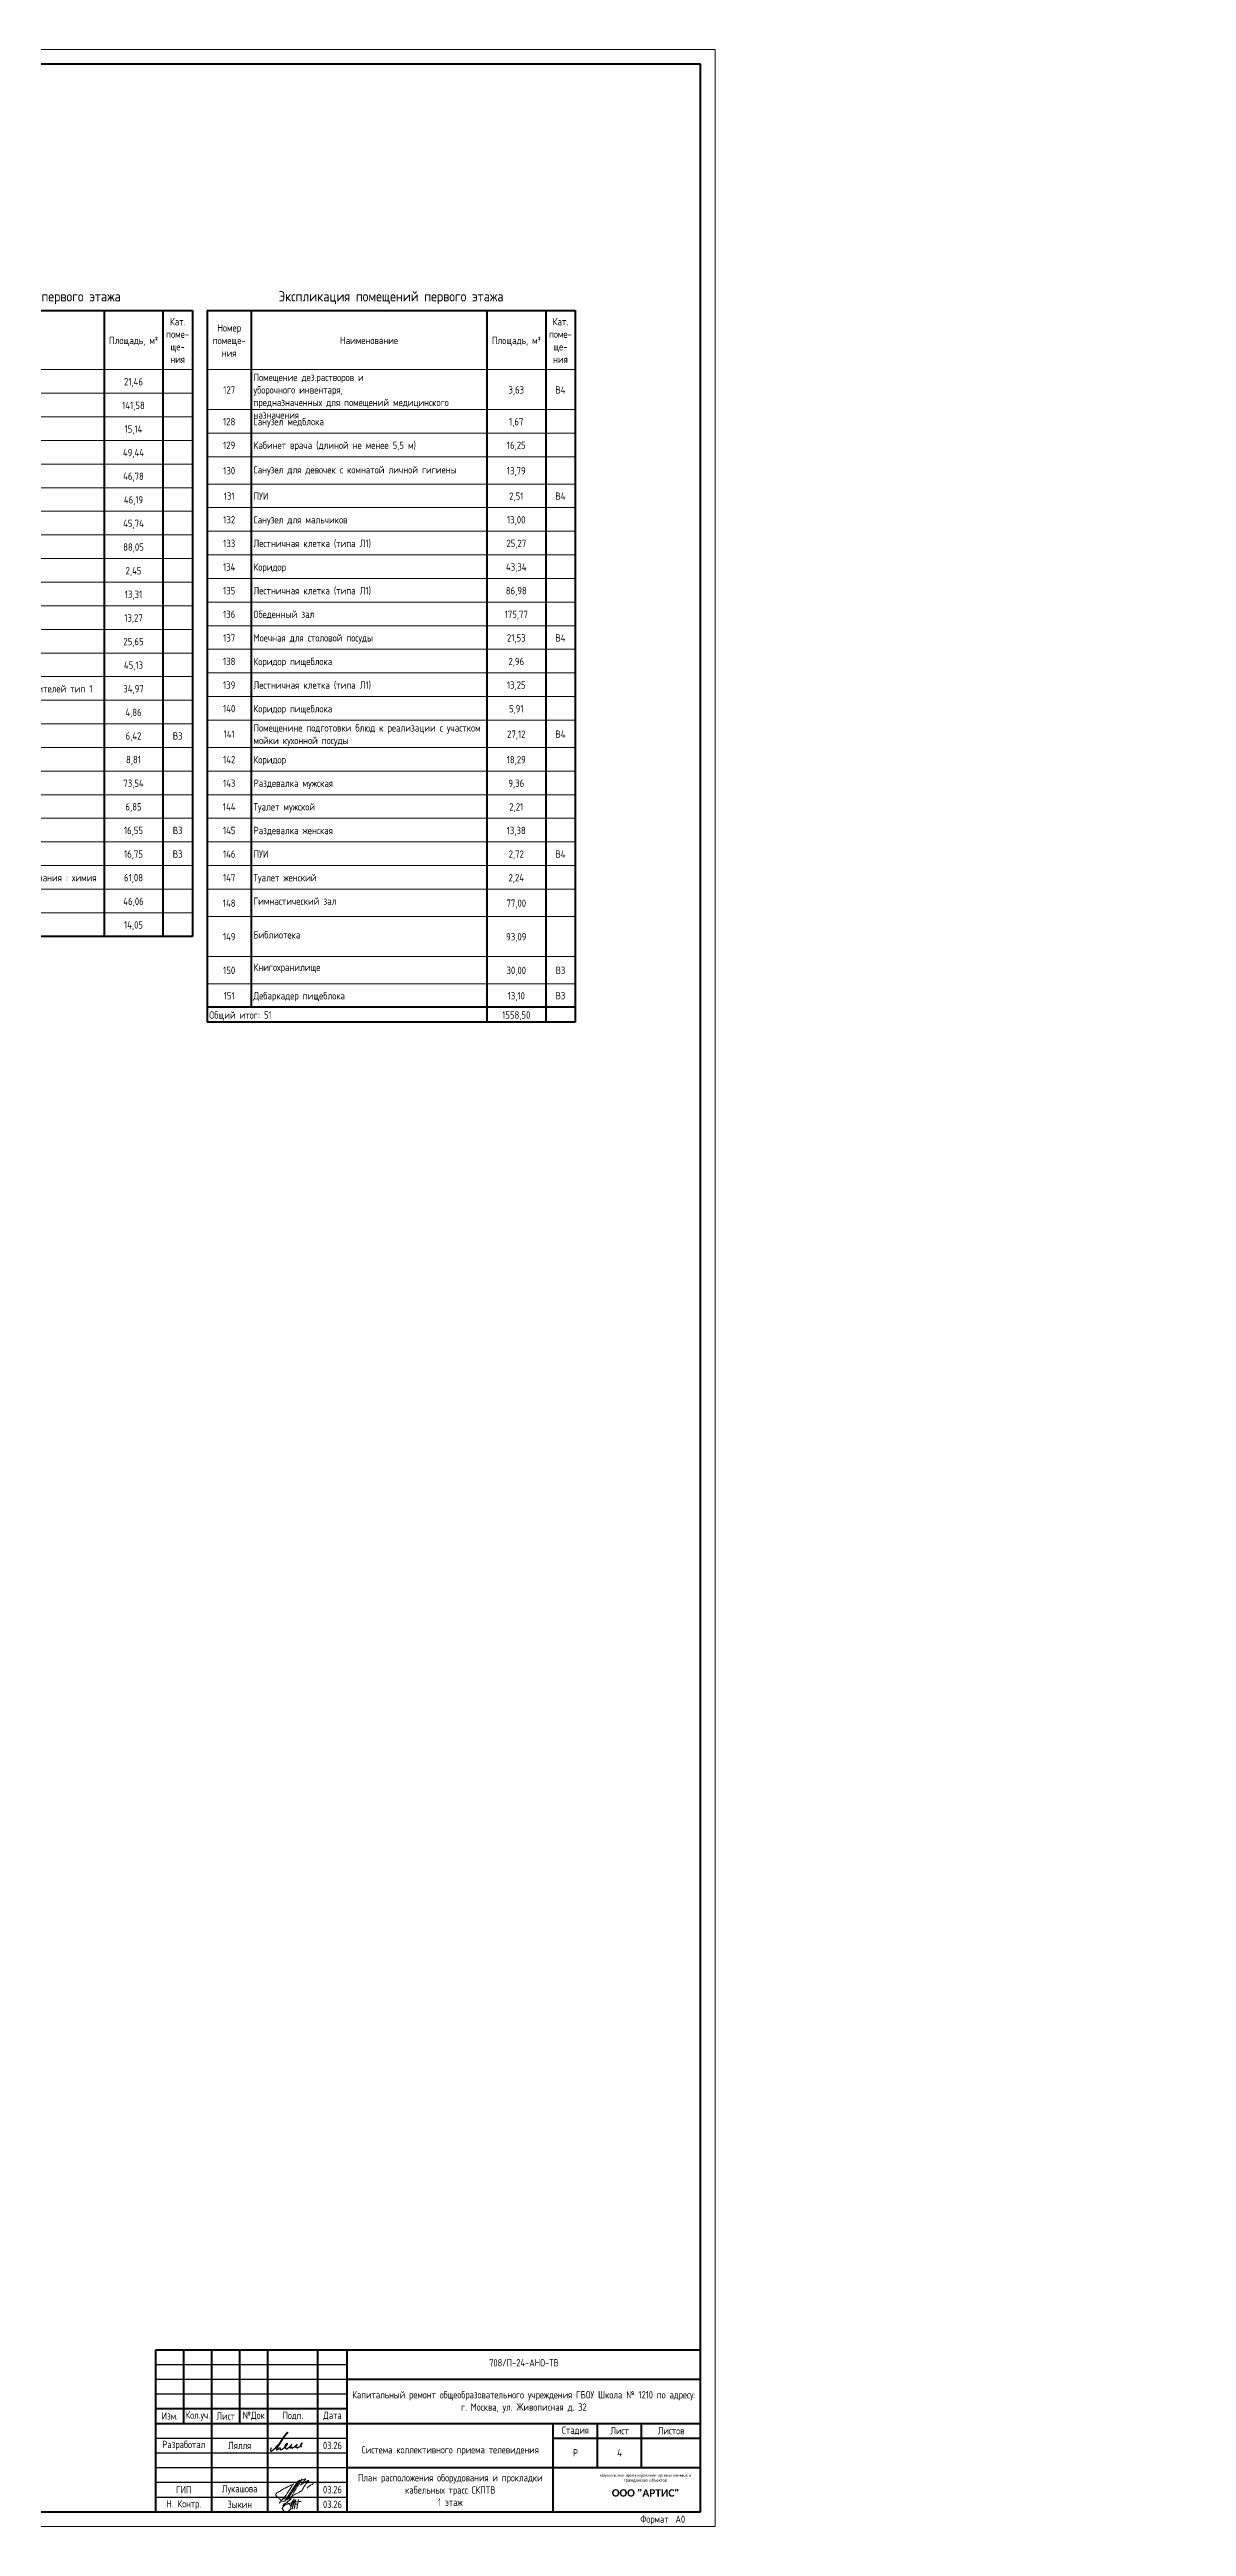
# Model space of a CAD drawing. Header units: millimetres. Extents: x -259793 to 503324, y -44556 to 93494.
# Drawn here: x 8857 to 47472, y -43408 to 40692 of the extents above; entities that cross this region are included whole.
import ezdxf
from ezdxf import colors
from ezdxf.entities.mleader import LeaderData, LeaderLine
from ezdxf.enums import TextEntityAlignment as Align
from ezdxf.math import Vec2, Vec3

# ---------------------------------------------------------------- set-up
doc = ezdxf.new("R2010")
doc.units = ezdxf.units.MM
for name, color, linetype in [('__НАДПИСИ', 7, 'Continuous'), ('СОТ', 7, 'Continuous'), ('стена', 20, 'Continuous')]:
    doc.layers.add(name, color=color, linetype=linetype)
for name, color, linetype, lineweight in [('__ФОРМАТ', 7, 'Continuous', 40), ('A-_ANOTTEXT_T', 7, 'Continuous', 9), ('RC-Выноски', 7, 'Continuous', 0), ('Графика', 7, 'Continuous', 20), ('Линии', 7, 'Continuous', 9), ('ОФ_рамка', 8, 'Continuous', 60), ('Подписи', 7, 'Continuous', 13)]:
    doc.layers.add(name, color=color, linetype=linetype, lineweight=lineweight)
doc.layers.add('ОФ_подписи', color=5, linetype='Continuous', lineweight=13, true_color=0x0000ff)
doc.styles.add('GOST 2.304 type A', font='', dxfattribs={"height": 250})
doc.styles.add('GOST 2.304 type A_1', font='', dxfattribs={"height": 350})
doc.styles.add('GOST Common_8', font='', dxfattribs={"width": 0.9, "height": 3.5})
doc.styles.add('GOST Common_9', font='', dxfattribs={"width": 0.9, "height": 3.5})
doc.styles.add('ISOCPEUR', font='isocpeur.ttf', dxfattribs={"width": 0.9, "height": 350})
doc.styles.add('Mipgost_5', font='', dxfattribs={"height": 250})
doc.styles.add('RubezhCAD', font='', dxfattribs={"oblique": 10})
doc.styles.add('ГОСТ 2.304', font='')
doc.styles.get('GOST 2.304 type A').set_extended_font_data('GOST 2.304 type A')
doc.styles.get('GOST 2.304 type A_1').set_extended_font_data('GOST 2.304 type A')
doc.styles.get('GOST Common_8').set_extended_font_data('GOST type B')
doc.styles.get('GOST Common_9').set_extended_font_data('GOST type B')
doc.styles.get('Mipgost_5').set_extended_font_data('Mipgost')
doc.styles.get('RubezhCAD').set_extended_font_data('GOST type A')
doc.styles.get('ГОСТ 2.304').set_extended_font_data('GOST 2.304 type A')

# ---------------------------------------------------------------- blocks, each defined once
blk = doc.blocks.new('А0')
at = {"layer": 'ОФ_рамка', "color": 0, "linetype": 'Continuous', "lineweight": 5, "ltscale": 100}
for points in [[(341068, -309617), (222168, -309617)], [(341068, -393717), (341068, -309617)], [(222168, -393717), (341068, -393717)]]:
    blk.add_lwpolyline(points, dxfattribs=at)
at = {"layer": 'ОФ_рамка', "color": 0, "linetype": 'Continuous', "ltscale": 100}
for points in [[(340568, -310117), (224168, -310117)], [(340568, -393217), (340568, -310117)], [(224168, -393217), (340568, -393217)]]:
    blk.add_lwpolyline(points, dxfattribs=at)
at = {"layer": 'ОФ_рамка', "color": 0, "linetype": 'Continuous', "lineweight": 5, "ltscale": 100, "char_height": 250, "attachment_point": 1, "style": 'ГОСТ 2.304'}
for s, insert, width in [('\\fGOST 2.304 type A|b0|i0|c1|p34;\\W1.0000000000;\\T1.0000000000;\\o\\lФормат', (338524, -393342), 1107.32), ('A0', (339716, -393345), 375.36)]:
    blk.add_mtext(s, dxfattribs=dict(at, insert=insert, width=width))
blk = doc.blocks.new('П_Зыкин')
at = {"layer": 'ОФ_подписи', "color": 5, "ltscale": 100, "transparency": 33554687}
for p, q in [((142, 249), (62, -174)), ((102, 37), (218, 37)), ((258, 249), (178, -174))]:
    blk.add_line(p, q, dxfattribs=at)
blk.add_lwpolyline([(-462, 273), (-74, 273), (-446, -30)], dxfattribs=at)
for centre, radius, start, end in [((-271, -94), 186, 314.23929, 159.93483), ((345, -1372), 1523, 88.87583, 117.8788), ((1109, -252), 1204, 158.75935, 174.23097), ((-1024, 224), 1068, 337.81444, 2.88593), ((-849, 72), 852, 342.83077, 7.48151), ((-9, 182), 4.48, 8.96906, 155.65511), ((-643, 22), 732, 344.4555, 20.46196), ((-318, -169), 151, 108.7568, 173.42509), ((-287, -115), 185, 191.53585, 322.35119)]:
    blk.add_arc(centre, radius, start, end, dxfattribs=at)
blk = doc.blocks.new('П_Лукашова')
at = {"layer": 'ОФ_подписи', "color": 5}
for p, q in [((221, 339), (-221, -339)), ((286, 371), (-156, -307)), ((283, 370), (218, 338))]:
    blk.add_line(p, q, dxfattribs=at)
for points in [[(-221, -339), (-276, -344), (-368, -289), (-446, -221), (-505, -166), (-522, -116), (-412, -16), (-295, 56), (-173, 120), (-49, 179), (33, 216), (87, 237), (52, 221), (11, 167), (-59, 51), (-126, -52), (-177, -132), (-256, -231), (-409, -409)], [(360, 20), (294, -18), (203, -65), (91, -124), (-73, -248)], [(366, 415), (236, 213), (85, -37), (-50, -300)], [(221, 301), (344, 360), (434, 401), (475, 416), (464, 395), (420, 336), (342, 232), (310, 203), (337, 221), (420, 283), (490, 322), (558, 352), (576, 358), (491, 240), (403, 113), (374, 49), (360, 20)], [(530, 102), (646, 199), (748, 254)]]:
    blk.add_spline(points, degree=3, dxfattribs=at)
blk = doc.blocks.new('штамп')
at = {"layer": '__ФОРМАТ', "linetype": 'Continuous', "lineweight": 50}
for p, q in [((531929, 45357), (531929, 50857)), ((531929, 50857), (550429, 50857)), ((532879, 48357), (532879, 50857)), ((533829, 45357), (533829, 50857)), ((534779, 48357), (534779, 50857)), ((535729, 45357), (535729, 50857)), ((537429, 45357), (537429, 50857)), ((538429, 45357), (538429, 50857)), ((550429, 45357), (550429, 50857)), ((538429, 49857), (550429, 49857)), ((531929, 48857), (538429, 48857)), ((531929, 48357), (550429, 48357)), ((545429, 45357), (545429, 48357)), ((546929, 46857), (546929, 48357)), ((548429, 46857), (548429, 48357)), ((545429, 47857), (550429, 47857)), ((538429, 46857), (550429, 46857)), ((531929, 45357), (550429, 45357))]:
    blk.add_line(p, q, dxfattribs=at)
at = {"layer": '__ФОРМАТ', "linetype": 'Continuous', "lineweight": -2}
for p, q in [((531929, 50357), (538429, 50357)), ((531929, 49857), (538429, 49857)), ((531929, 49357), (538429, 49357)), ((531929, 48857), (538429, 48857)), ((531929, 47857), (538429, 47857)), ((531929, 47357), (538429, 47357)), ((531929, 46857), (538429, 46857)), ((531929, 46357), (538429, 46357)), ((538429, 46857), (550429, 46857)), ((531929, 45857), (538429, 45857))]:
    blk.add_line(p, q, dxfattribs=at)
at = {"layer": 'Подписи', "color": 5, "lineweight": 25}
blk.add_lwpolyline([(535847, 47525), (535833, 47500), (535823, 47461), (535824, 47440), (535829, 47423), (535840, 47414), (535857, 47413), (535876, 47421), (535897, 47435), (535917, 47454), (536005, 47539), (536088, 47624), (536142, 47690), (536203, 47776), (536266, 47874), (536323, 47953), (536362, 48009), (536395, 48059), (536405, 48060), (536397, 48045), (536295, 47925), (536205, 47790), (536095, 47603), (536059, 47544), (536038, 47506), (536029, 47485), (536027, 47473), (536027, 47462), (536031, 47457), (536037, 47454), (536045, 47456), (536057, 47466), (536072, 47479), (536107, 47506), (536133, 47525), (536147, 47532), (536152, 47532), (536153, 47529), (536150, 47520), (536147, 47504), (536146, 47491), (536148, 47479), (536150, 47471), (536157, 47465), (536166, 47462), (536178, 47464), (536189, 47469), (536215, 47480), (536240, 47498), (536281, 47529), (536306, 47550), (536324, 47567), (536342, 47582), (536372, 47609), (536388, 47629), (536397, 47646), (536399, 47657), (536398, 47666), (536393, 47671), (536383, 47671), (536372, 47667), (536356, 47653), (536336, 47632), (536323, 47612), (536313, 47599), (536309, 47587), (536310, 47579), (536315, 47575), (536326, 47579), (536335, 47585), (536344, 47592), (536348, 47595), (536352, 47596), (536354, 47595), (536355, 47592), (536349, 47583), (536342, 47575), (536334, 47561), (536326, 47547), (536322, 47538), (536320, 47531), (536321, 47523), (536325, 47519), (536328, 47519), (536333, 47524), (536338, 47527), (536344, 47526), (536346, 47520), (536351, 47508), (536355, 47498), (536359, 47493), (536366, 47491), (536375, 47491), (536385, 47497), (536412, 47513), (536436, 47532), (536466, 47559), (536491, 47583), (536517, 47607), (536529, 47621), (536545, 47642), (536547, 47643), (536546, 47644), (536543, 47644), (536541, 47642), (536538, 47637), (536499, 47577), (536491, 47558), (536482, 47544), (536480, 47535), (536479, 47529), (536481, 47524), (536483, 47522), (536489, 47523), (536494, 47526), (536502, 47532), (536512, 47539), (536522, 47544), (536530, 47548), (536541, 47549), (536547, 47546), (536550, 47541), (536551, 47531), (536552, 47525), (536553, 47521), (536558, 47517), (536562, 47515), (536568, 47515), (536575, 47517), (536583, 47523), (536596, 47533), (536617, 47547), (536636, 47561), (536659, 47583), (536688, 47609), (536702, 47620), (536713, 47630), (536721, 47636), (536727, 47641), (536727, 47643), (536726, 47644), (536723, 47643), (536720, 47638), (536715, 47629), (536693, 47594), (536681, 47575), (536676, 47566), (536674, 47557), (536677, 47551), (536679, 47547), (536684, 47546), (536689, 47549), (536695, 47552), (536700, 47554), (536709, 47554), (536716, 47551), (536717, 47545), (536719, 47535), (536721, 47527), (536725, 47524), (536731, 47520), (536741, 47523), (536747, 47528), (536757, 47534), (536779, 47550), (536809, 47572), (536842, 47600), (536865, 47623), (536880, 47642), (536895, 47664), (536899, 47675), (536901, 47684), (536898, 47689), (536891, 47693), (536881, 47689), (536873, 47682), (536862, 47668), (536856, 47654), (536855, 47638), (536856, 47622), (536856, 47598), (536858, 47583), (536860, 47572), (536864, 47560), (536871, 47551)], dxfattribs=at)
at = {"layer": 'ОФ_подписи'}
for name, p, xscale, yscale, zscale in [('П_Лукашова', (536533, 46057), 1.010226427429054, 1.010226427429054, 1.010226427429054), ('П_Зыкин', (536581, 45585), 0.7621923841183493, 0.7621923841183493, 0.7621923841183493)]:
    blk.add_blockref(name, p, dxfattribs=dict(at, xscale=xscale, yscale=yscale, zscale=zscale))
at = {"transparency": 33554687, "attachment_point": 5, "style": 'ГОСТ 2.304'}
for s, insert, char_height, width in [('{\\fArial|b0|i0|c204|p34;комплексное проектирование промышленных и гражданских объектов}', (548563, 46495), 100, 3372.21), ('{\\fCorbel Light|b1|i0|c204|p34;ООО "АРТИС"}', (548563, 45995), 250, 4171.2)]:
    blk.add_mtext(s, dxfattribs=dict(at, insert=insert, char_height=char_height, width=width))
at = {"layer": '__НАДПИСИ', "lineweight": 9, "ltscale": 2, "style": 'ISOCPEUR', "flags": 1}
blk.add_attdef('NOTATION', (548864, 51134), '', height=250, dxfattribs=at)
at = {"layer": '__НАДПИСИ', "lineweight": 9, "ltscale": 2, "style": 'RubezhCAD', "oblique": 10}
blk.add_attdef('SHEET', text='', height=250, dxfattribs=at).set_placement((547679, 47357), align=Align.MIDDLE_CENTER)
at = {"layer": '__ФОРМАТ', "color": 7, "linetype": 'Continuous', "lineweight": 20, "char_height": 250, "attachment_point": 5, "style": 'GOST 2.304 type A'}
for s, insert, width in [('Капитальный ремонт общеобразовательного учреждения ГБОУ Школа № 1210 по адресу:      \\Pг. Москва, ул. Живописная д. 32', (544429, 49085), 12000), ('\\pi-7.5,l7.5,t7.5;{\\W0.9;\\C256;Кол.уч.}', (533354, 48607), 950), ('Система коллективного приема телевидения ', (541929, 47427), 7000)]:
    blk.add_mtext(s, dxfattribs=dict(at, insert=insert, width=width))
at = {"layer": '__ФОРМАТ', "color": 7, "linetype": 'Continuous', "lineweight": 20, "char_height": 250, "attachment_point": 5, "line_spacing_factor": 1.2, "style": 'GOST 2.304 type A'}
for s, insert, width in [('\\pi-7.5,l7.5,t7.5;{\\C256;Изм.}', (532404, 48607), 950), ('\\pi-7.5,l7.5,t7.5;{\\C256;Лист}', (534304, 48607), 950), ('\\pi-7.5,l7.5,t7.5;{\\C256;№Док}', (535254, 48607), 950), ('\\pi-7.5,l7.5,t7.5;{\\C256;Подп.}', (536584, 48607), 1710.72), ('\\pi-7.5,l7.5,t7.5;{\\C256;Дата}', (537929, 48607), 1000), ('\\pi-7.5,l7.5,t7.5;{\\C256;Стадия}', (546179, 48107), 1500), ('\\pi-7.5,l7.5,t7.5;{\\C256;Лист}', (547679, 48107), 1500), ('\\pi-7.5,l7.5,t7.5;{\\C256;Листов}', (549429, 48107), 2000), ('\\pi-7.5,l7.5,t7.5;{\\C256;Разработал}', (532879, 47607), 1900), ('{\\C256;Лялля}', (534779, 47607), 1900), ('{\\C256;03.26}', (537929, 47607), 1000), ('\\pi-750,l750,t750;{\\C256;Р}', (546179, 47357), 1500), ('{\\C256;Лукашова}', (534779, 46107), 1900), ('{\\C256;Н. Контр. }', (532879, 45592), 1900), ('\\pi-7.5,l7.5,t7.5;{\\C256;ГИП}', (532879, 46107), 1900), ('\\pi-750,l750,t750;{\\C256;Зыкин}', (534779, 45607), 1900), ('{\\C256;03.26}', (537929, 46107), 1000), ('{\\C256;03.26}', (537929, 45607), 1000)]:
    blk.add_mtext(s, dxfattribs=dict(at, insert=insert, width=width))
at = {"layer": 'стена', "color": 18, "true_color": 0x000000, "insert": (543249, 50539), "char_height": 250, "width": 3851.47, "attachment_point": 1, "style": 'GOST 2.304 type A'}
blk.add_mtext('708/П-24-АНО-ТВ', dxfattribs=at)
blk = doc.blocks.new('1 этаж')
at = {"layer": 'Линии', "color": 251, "lineweight": 50, "true_color": 0x636466}
for p, q in [((1211, 33209), (13711, 33209)), ((10711, 33209), (10711, 31204)), ((12711, 33209), (12711, 31204)), ((13711, 33209), (13711, 31204)), ((14211, 33209), (14211, 31204)), ((14211, 33209), (26712, 33209)), ((15711, 33209), (15711, 31204)), ((23711, 33209), (23711, 31204)), ((25711, 33209), (25711, 31204)), ((26711, 33209), (26711, 31204)), ((10711, 31204), (10711, 30402)), ((12711, 31204), (12711, 30402)), ((13711, 31204), (13711, 30402)), ((14211, 31204), (14211, 29851)), ((15711, 31204), (15711, 29851)), ((23711, 31204), (23711, 29851)), ((25711, 31204), (25711, 29851)), ((26711, 31204), (26711, 29851)), ((10711, 30402), (10711, 29601)), ((12711, 30402), (12711, 29601)), ((13711, 30402), (13711, 29601)), ((10711, 29601), (10711, 28799)), ((12711, 29601), (12711, 28799)), ((13711, 29601), (13711, 28799)), ((14211, 29851), (14211, 29049)), ((15711, 29851), (15711, 29049)), ((23711, 29851), (23711, 29049)), ((25711, 29851), (25711, 29049)), ((26711, 29851), (26711, 29049)), ((10711, 28799), (10711, 27997)), ((12711, 28799), (12711, 27997)), ((13711, 28799), (13711, 27997)), ((14211, 29049), (14211, 28247)), ((15711, 29049), (15711, 28247)), ((23711, 29049), (23711, 28247)), ((25711, 29049), (25711, 28247)), ((26711, 29049), (26711, 28247)), ((10711, 27997), (10711, 27195)), ((12711, 27997), (12711, 27195)), ((13711, 27997), (13711, 27195)), ((14211, 28247), (14211, 27320)), ((15711, 28247), (15711, 27320)), ((23711, 28247), (23711, 27320)), ((25711, 28247), (25711, 27320)), ((26711, 28247), (26711, 27320)), ((10711, 27195), (10711, 26393)), ((12711, 27195), (12711, 26393)), ((13711, 27195), (13711, 26393)), ((14211, 27320), (14211, 26518)), ((15711, 27320), (15711, 26518)), ((23711, 27320), (23711, 26518)), ((25711, 27320), (25711, 26518)), ((26711, 27320), (26711, 26518)), ((10711, 26393), (10711, 25591)), ((12711, 26393), (12711, 25591)), ((13711, 26393), (13711, 25591)), ((14211, 26518), (14211, 25716)), ((15711, 26518), (15711, 25716)), ((23711, 26518), (23711, 25716)), ((25711, 26518), (25711, 25716)), ((26711, 26518), (26711, 25716)), ((10711, 25591), (10711, 24790)), ((12711, 25591), (12711, 24790)), ((13711, 25591), (13711, 24790)), ((14211, 25716), (14211, 24914)), ((15711, 25716), (15711, 24914)), ((23711, 25716), (23711, 24914)), ((25711, 25716), (25711, 24914)), ((26711, 25716), (26711, 24914)), ((10711, 24790), (10711, 23988)), ((10711, 24790), (10711, 23988)), ((12711, 24790), (12711, 23988)), ((12711, 24790), (12711, 23988)), ((13711, 24790), (13711, 23988)), ((14211, 24914), (14211, 24112)), ((15711, 24914), (15711, 24112)), ((23711, 24914), (23711, 24112)), ((25711, 24914), (25711, 24112)), ((26711, 24914), (26711, 24112)), ((10711, 23988), (10711, 23186)), ((12711, 23988), (12711, 23186)), ((13711, 23988), (13711, 23186)), ((14211, 24112), (14211, 23311)), ((15711, 24112), (15711, 23311)), ((23711, 24112), (23711, 23311)), ((25711, 24112), (25711, 23311)), ((26711, 24112), (26711, 23311)), ((10711, 23186), (10711, 22384)), ((12711, 23186), (12711, 22384)), ((13711, 23186), (13711, 22384)), ((14211, 23311), (14211, 22509)), ((15711, 23311), (15711, 22509)), ((23711, 23311), (23711, 22509)), ((25711, 23311), (25711, 22509)), ((26711, 23311), (26711, 22509)), ((10711, 22384), (10711, 21582)), ((12711, 22384), (12711, 21582)), ((13711, 22384), (13711, 21582)), ((14211, 22509), (14211, 21707)), ((15711, 22509), (15711, 21707)), ((23711, 22509), (23711, 21707)), ((25711, 22509), (25711, 21707)), ((26711, 22509), (26711, 21707)), ((10711, 21582), (10711, 20780)), ((12711, 21582), (12711, 20780)), ((13711, 21582), (13711, 20780)), ((14211, 21707), (14211, 20905)), ((15711, 21707), (15711, 20905)), ((23711, 21707), (23711, 20905)), ((25711, 21707), (25711, 20905)), ((26711, 21707), (26711, 20905)), ((10711, 20780), (10711, 19978)), ((12711, 20780), (12711, 19978)), ((13711, 20780), (13711, 19978)), ((14211, 20905), (14211, 20103)), ((15711, 20905), (15711, 20103)), ((23711, 20905), (23711, 20103)), ((25711, 20905), (25711, 20103)), ((26711, 20905), (26711, 20103)), ((10711, 19978), (10711, 19177)), ((12711, 19978), (12711, 19177)), ((13711, 19978), (13711, 19177)), ((14211, 20103), (14211, 19301)), ((15711, 20103), (15711, 19301)), ((23711, 20103), (23711, 19301)), ((25711, 20103), (25711, 19301)), ((26711, 20103), (26711, 19301)), ((10711, 19177), (10711, 18375)), ((12711, 19177), (12711, 18375)), ((13711, 19177), (13711, 18375)), ((14211, 19301), (14211, 18374)), ((15711, 19301), (15711, 18374)), ((23711, 19301), (23711, 18374)), ((25711, 19301), (25711, 18374)), ((26711, 19301), (26711, 18374)), ((10711, 18375), (10711, 17573)), ((12711, 18375), (12711, 17573)), ((13711, 18375), (13711, 17573)), ((14211, 18374), (14211, 17572)), ((15711, 18374), (15711, 17572)), ((23711, 18374), (23711, 17572)), ((25711, 18374), (25711, 17572)), ((26711, 18374), (26711, 17572)), ((10711, 17573), (10711, 16771)), ((10711, 17573), (10711, 16771)), ((12711, 17573), (12711, 16771)), ((12711, 17573), (12711, 16771)), ((13711, 17573), (13711, 16771)), ((13711, 17573), (13711, 16771)), ((14211, 17572), (14211, 16770)), ((15711, 17572), (15711, 16770)), ((23711, 17572), (23711, 16770)), ((25711, 17572), (25711, 16770)), ((26711, 17572), (26711, 16770)), ((10711, 16771), (10711, 15969)), ((12711, 16771), (12711, 15969)), ((13711, 16771), (13711, 15969)), ((14211, 16770), (14211, 15969)), ((15711, 16770), (15711, 15969)), ((23711, 16770), (23711, 15969)), ((25711, 16770), (25711, 15969)), ((26711, 16770), (26711, 15969)), ((10711, 15969), (10711, 15167)), ((10711, 15167), (10711, 14366)), ((12711, 15969), (12711, 15167)), ((12711, 15167), (12711, 14366)), ((13711, 15969), (13711, 15167)), ((13711, 15167), (13711, 14366)), ((14211, 15969), (14211, 15167)), ((14211, 15167), (14211, 14365)), ((15711, 15969), (15711, 15167)), ((15711, 15167), (15711, 14365)), ((23711, 15969), (23711, 15167)), ((23711, 15167), (23711, 14365)), ((25711, 15969), (25711, 15167)), ((25711, 15167), (25711, 14365)), ((26711, 15969), (26711, 15167)), ((26711, 15167), (26711, 14365)), ((10711, 14366), (10711, 13564)), ((12711, 14366), (12711, 13564)), ((13711, 14366), (13711, 13564)), ((14211, 14365), (14211, 13563)), ((15711, 14365), (15711, 13563)), ((23711, 14365), (23711, 13563)), ((25711, 14365), (25711, 13563)), ((26711, 14365), (26711, 13563)), ((10711, 13564), (10711, 12762)), ((12711, 13564), (12711, 12762)), ((13711, 13564), (13711, 12762)), ((14211, 13563), (14211, 12636)), ((15711, 13563), (15711, 12636)), ((23711, 13563), (23711, 12636)), ((25711, 13563), (25711, 12636)), ((26711, 13563), (26711, 12636)), ((10711, 12762), (10711, 11960)), ((12711, 12762), (12711, 11960)), ((13711, 12762), (13711, 11960)), ((14211, 12636), (14211, 11282)), ((15711, 12636), (15711, 11282)), ((23711, 12636), (23711, 11282)), ((25711, 12636), (25711, 11282)), ((26711, 12636), (26711, 11282)), ((10711, 11960), (2711, 11960)), ((12711, 11960), (10711, 11960)), ((13711, 11960), (12711, 11960)), ((14211, 11282), (14211, 10355)), ((15711, 11282), (15711, 10355)), ((23711, 11282), (23711, 10355)), ((25711, 11282), (25711, 10355)), ((26711, 11282), (26711, 10355)), ((14211, 10355), (14211, 9553)), ((15711, 10355), (15711, 9553)), ((23711, 10355), (23711, 9553)), ((25711, 10355), (25711, 9553)), ((26711, 10355), (26711, 9553)), ((15711, 9553), (14211, 9553)), ((14211, 9553), (14211, 9052)), ((23711, 9553), (15711, 9553)), ((25711, 9553), (23711, 9553)), ((23711, 9553), (23711, 9052)), ((26711, 9553), (25711, 9553)), ((25711, 9553), (25711, 9052)), ((26711, 9553), (26711, 9052)), ((26712, 9553), (26712, 9052)), ((15711, 9052), (14211, 9052)), ((23711, 9052), (15711, 9052)), ((25711, 9052), (23711, 9052)), ((26711, 9052), (25711, 9052)), ((26712, 9052), (26711, 9052))]:
    blk.add_line(p, q, dxfattribs=at)
at = {"layer": 'Линии', "color": 251, "lineweight": 20, "true_color": 0x636466}
for p, q in [((13711, 33209), (13711, 31204)), ((26712, 33209), (26712, 31204)), ((10711, 31204), (2711, 31204)), ((12711, 31204), (10711, 31204)), ((13711, 31204), (12711, 31204)), ((15711, 31204), (14211, 31204)), ((23711, 31204), (15711, 31204)), ((25711, 31204), (23711, 31204)), ((26711, 31204), (25711, 31204)), ((10711, 30402), (2711, 30402)), ((12711, 30402), (10711, 30402)), ((13711, 30402), (12711, 30402)), ((10711, 29601), (2711, 29601)), ((12711, 29601), (10711, 29601)), ((13711, 29601), (12711, 29601)), ((15711, 29851), (14211, 29851)), ((23711, 29851), (15711, 29851)), ((25711, 29851), (23711, 29851)), ((26711, 29851), (25711, 29851)), ((10711, 28799), (2711, 28799)), ((12711, 28799), (10711, 28799)), ((13711, 28799), (12711, 28799)), ((15711, 29049), (14211, 29049)), ((23711, 29049), (15711, 29049)), ((25711, 29049), (23711, 29049)), ((26711, 29049), (25711, 29049)), ((10711, 27997), (2711, 27997)), ((12711, 27997), (10711, 27997)), ((13711, 27997), (12711, 27997)), ((15711, 28247), (14211, 28247)), ((23711, 28247), (15711, 28247)), ((25711, 28247), (23711, 28247)), ((26711, 28247), (25711, 28247)), ((10711, 27195), (2711, 27195)), ((12711, 27195), (10711, 27195)), ((13711, 27195), (12711, 27195)), ((15711, 27320), (14211, 27320)), ((23711, 27320), (15711, 27320)), ((25711, 27320), (23711, 27320)), ((26711, 27320), (25711, 27320)), ((10711, 26393), (2711, 26393)), ((12711, 26393), (10711, 26393)), ((13711, 26393), (12711, 26393)), ((15711, 26518), (14211, 26518)), ((23711, 26518), (15711, 26518)), ((25711, 26518), (23711, 26518)), ((26711, 26518), (25711, 26518)), ((10711, 25591), (2711, 25591)), ((12711, 25591), (10711, 25591)), ((13711, 25591), (12711, 25591)), ((15711, 25716), (14211, 25716)), ((23711, 25716), (15711, 25716)), ((25711, 25716), (23711, 25716)), ((26711, 25716), (25711, 25716)), ((10711, 24790), (2711, 24790)), ((10711, 24790), (2711, 24790)), ((12711, 24790), (10711, 24790)), ((12711, 24790), (10711, 24790)), ((13711, 24790), (12711, 24790)), ((15711, 24914), (14211, 24914)), ((23711, 24914), (15711, 24914)), ((25711, 24914), (23711, 24914)), ((26711, 24914), (25711, 24914)), ((10711, 23988), (2711, 23988)), ((12711, 23988), (10711, 23988)), ((13711, 23988), (12711, 23988)), ((15711, 24112), (14211, 24112)), ((23711, 24112), (15711, 24112)), ((25711, 24112), (23711, 24112)), ((26711, 24112), (25711, 24112)), ((10711, 23186), (2711, 23186)), ((12711, 23186), (10711, 23186)), ((13711, 23186), (12711, 23186)), ((15711, 23311), (14211, 23311)), ((23711, 23311), (15711, 23311)), ((25711, 23311), (23711, 23311)), ((26711, 23311), (25711, 23311)), ((10711, 22384), (2711, 22384)), ((12711, 22384), (10711, 22384)), ((13711, 22384), (12711, 22384)), ((15711, 22509), (14211, 22509)), ((23711, 22509), (15711, 22509)), ((25711, 22509), (23711, 22509)), ((26711, 22509), (25711, 22509)), ((10711, 21582), (2711, 21582)), ((12711, 21582), (10711, 21582)), ((13711, 21582), (12711, 21582)), ((15711, 21707), (14211, 21707)), ((23711, 21707), (15711, 21707)), ((25711, 21707), (23711, 21707)), ((26711, 21707), (25711, 21707)), ((10711, 20780), (2711, 20780)), ((12711, 20780), (10711, 20780)), ((13711, 20780), (12711, 20780)), ((15711, 20905), (14211, 20905)), ((23711, 20905), (15711, 20905)), ((25711, 20905), (23711, 20905)), ((26711, 20905), (25711, 20905)), ((10711, 19978), (2711, 19978)), ((12711, 19978), (10711, 19978)), ((13711, 19978), (12711, 19978)), ((15711, 20103), (14211, 20103)), ((23711, 20103), (15711, 20103)), ((25711, 20103), (23711, 20103)), ((26711, 20103), (25711, 20103)), ((10711, 19177), (2711, 19177)), ((12711, 19177), (10711, 19177)), ((13711, 19177), (12711, 19177)), ((15711, 19301), (14211, 19301)), ((23711, 19301), (15711, 19301)), ((25711, 19301), (23711, 19301)), ((26711, 19301), (25711, 19301)), ((10711, 18375), (2711, 18375)), ((12711, 18375), (10711, 18375)), ((13711, 18375), (12711, 18375)), ((15711, 18374), (14211, 18374)), ((23711, 18374), (15711, 18374)), ((25711, 18374), (23711, 18374)), ((26711, 18374), (25711, 18374)), ((10711, 17573), (2711, 17573)), ((10711, 17573), (2711, 17573)), ((12711, 17573), (10711, 17573)), ((12711, 17573), (10711, 17573)), ((13711, 17573), (12711, 17573)), ((13711, 17573), (12711, 17573)), ((15711, 17572), (14211, 17572)), ((23711, 17572), (15711, 17572)), ((25711, 17572), (23711, 17572)), ((26711, 17572), (25711, 17572)), ((10711, 16771), (2711, 16771)), ((12711, 16771), (10711, 16771)), ((13711, 16771), (12711, 16771)), ((15711, 16770), (14211, 16770)), ((23711, 16770), (15711, 16770)), ((25711, 16770), (23711, 16770)), ((26711, 16770), (25711, 16770)), ((10711, 15969), (2711, 15969)), ((10711, 15167), (2711, 15167)), ((12711, 15969), (10711, 15969)), ((12711, 15167), (10711, 15167)), ((13711, 15969), (12711, 15969)), ((13711, 15167), (12711, 15167)), ((15711, 15969), (14211, 15969)), ((15711, 15167), (14211, 15167)), ((23711, 15969), (15711, 15969)), ((23711, 15167), (15711, 15167)), ((25711, 15969), (23711, 15969)), ((25711, 15167), (23711, 15167)), ((26711, 15969), (25711, 15969)), ((26711, 15167), (25711, 15167)), ((10711, 14366), (2711, 14366)), ((12711, 14366), (10711, 14366)), ((13711, 14366), (12711, 14366)), ((15711, 14365), (14211, 14365)), ((23711, 14365), (15711, 14365)), ((25711, 14365), (23711, 14365)), ((26711, 14365), (25711, 14365)), ((10711, 13564), (2711, 13564)), ((12711, 13564), (10711, 13564)), ((13711, 13564), (12711, 13564)), ((15711, 13563), (14211, 13563)), ((23711, 13563), (15711, 13563)), ((25711, 13563), (23711, 13563)), ((26711, 13563), (25711, 13563)), ((10711, 12762), (2711, 12762)), ((12711, 12762), (10711, 12762)), ((13711, 12762), (12711, 12762)), ((15711, 12636), (14211, 12636)), ((23711, 12636), (15711, 12636)), ((25711, 12636), (23711, 12636)), ((26711, 12636), (25711, 12636)), ((15711, 11282), (14211, 11282)), ((23711, 11282), (15711, 11282)), ((25711, 11282), (23711, 11282)), ((26711, 11282), (25711, 11282)), ((15711, 10355), (14211, 10355)), ((23711, 10355), (15711, 10355)), ((25711, 10355), (23711, 10355)), ((26711, 10355), (25711, 10355))]:
    blk.add_line(p, q, dxfattribs=at)
at = {"layer": 'Графика', "color": 251, "true_color": 0x636466, "line_spacing_factor": 1.022761}
for s, insert, char_height, width, attachment_point, style in [('Экспликация помещений первого этажа', (7461, 33868), 350, 9232.69, 2, 'GOST Common_9'), ('Экспликация помещений первого этажа', (20462, 33868), 350, 9232.69, 2, 'GOST Common_9'), ('Кат.\\Pпоме-\\Pще-\\Pния', (13211, 32959), 250, 962.45, 2, 'GOST Common_8'), ('Кат.\\Pпоме-\\Pще-\\Pния', (26211, 32959), 250, 962.45, 2, 'GOST Common_8'), ('Площадь, м\\fGOST Common|b0|i0|c238|p34|;\\W.9;²', (11711, 32320), 250, 2009.37, 2, 'GOST Common_8'), ('Номер\\Pпомеще-\\Pния', (14961, 32746), 250, 1418.03, 2, 'GOST Common_8'), ('Наименование', (19711, 32320), 250, 2353.32, 2, 'GOST Common_8'), ('Площадь, м\\fGOST Common|b0|i0|c238|p34|;\\W.9;²', (24711, 32320), 250, 2009.37, 2, 'GOST Common_8'), ('21,46', (11711, 30917), 250, 817.63, 2, 'GOST Common_8'), ('127', (14961, 30641), 250, 509.89, 2, 'GOST Common_8'), ('Помещение дез.растворов и ^Mуборочного инвентаря,\\Pпредназначенных для помещений медицинского\\Pназначения', (15786, 31067), 250, 8481, 1, 'GOST Common_8'), ('3,63', (24711, 30641), 250, 654.71, 2, 'GOST Common_8'), ('В4', (26211, 30641), 250, 428.42, 2, 'GOST Common_8'), ('141,58', (11711, 30115), 250, 790.47, 2, 'GOST Common_8'), ('128', (14961, 29563), 250, 509.89, 2, 'GOST Common_8'), ('Санузел медблока', (15786, 29563), 250, 2968.8, 1, 'GOST Common_8'), ('1,67', (24711, 29563), 250, 603.41, 2, 'GOST Common_8'), ('15,14', (11711, 29313), 250, 766.34, 2, 'GOST Common_8'), ('129', (14961, 28762), 250, 509.89, 2, 'GOST Common_8'), ('Кабинет врача (длиной не менее 5,5 м)', (15786, 28762), 250, 6326.81, 1, 'GOST Common_8'), ('16,25', (24711, 28762), 250, 790.47, 2, 'GOST Common_8'), ('49,44', (11711, 28511), 250, 923.22, 2, 'GOST Common_8'), ('130', (14961, 27897), 250, 509.89, 2, 'GOST Common_8'), ('Санузел для девочек с комнатой личной гигиены', (15786, 27929), 250, 7983.18, 1, 'GOST Common_8'), ('13,79', (24711, 27897), 250, 790.47, 2, 'GOST Common_8'), ('46,78', (11711, 27710), 250, 868.92, 2, 'GOST Common_8'), ('131', (14961, 27033), 250, 458.6, 2, 'GOST Common_8'), ('ПУИ', (15786, 27033), 250, 642.64, 1, 'GOST Common_8'), ('2,51', (24711, 27033), 250, 603.41, 2, 'GOST Common_8'), ('В4', (26211, 27033), 250, 428.42, 2, 'GOST Common_8'), ('45,74', (11711, 26106), 250, 896.07, 2, 'GOST Common_8'), ('46,19', (11711, 26908), 250, 817.63, 2, 'GOST Common_8'), ('132', (14961, 26231), 250, 509.89, 2, 'GOST Common_8'), ('Санузел для мальчиков', (15786, 26231), 250, 8281.87, 1, 'GOST Common_8'), ('13,00', (24711, 26231), 250, 790.47, 2, 'GOST Common_8'), ('88,05', (11711, 25304), 250, 868.92, 2, 'GOST Common_8'), ('133', (14961, 25429), 250, 509.89, 2, 'GOST Common_8'), ('Лестничная клетка (типа Л1)', (15786, 25429), 250, 4836.37, 1, 'GOST Common_8'), ('25,27', (24711, 25429), 250, 841.76, 2, 'GOST Common_8'), ('2,45', (11711, 24502), 250, 681.86, 2, 'GOST Common_8'), ('134', (14961, 24627), 250, 537.04, 2, 'GOST Common_8'), ('Коридор', (15786, 24627), 250, 1336.56, 1, 'GOST Common_8'), ('43,34', (24711, 24627), 250, 896.07, 2, 'GOST Common_8'), ('13,31', (11711, 23700), 250, 739.18, 2, 'GOST Common_8'), ('135', (14961, 23825), 250, 509.89, 2, 'GOST Common_8'), ('Лестничная клетка (типа Л1)', (15786, 23825), 250, 4836.37, 1, 'GOST Common_8'), ('86,98', (24711, 23825), 250, 841.76, 2, 'GOST Common_8'), ('13,27', (11711, 22899), 250, 790.47, 2, 'GOST Common_8'), ('136', (14961, 23023), 250, 509.89, 2, 'GOST Common_8'), ('Обеденный зал', (15786, 23023), 250, 2407.63, 1, 'GOST Common_8'), ('175,77', (24711, 23023), 250, 977.53, 2, 'GOST Common_8'), ('25,65', (11711, 22097), 250, 841.76, 2, 'GOST Common_8'), ('137', (14961, 22221), 250, 509.89, 2, 'GOST Common_8'), ('Моечная для столовой посуды', (15786, 22221), 250, 5068.69, 1, 'GOST Common_8'), ('21,53', (24711, 22221), 250, 790.47, 2, 'GOST Common_8'), ('В4', (26211, 22221), 250, 428.42, 2, 'GOST Common_8'), ('45,13', (11711, 21295), 250, 817.63, 2, 'GOST Common_8'), ('138', (14961, 21420), 250, 509.89, 2, 'GOST Common_8'), ('Коридор пищеблока', (15786, 21420), 250, 3222.24, 1, 'GOST Common_8'), ('2,96', (24711, 21420), 250, 654.71, 2, 'GOST Common_8'), ('Кабинет с рабочим пространством для учителей тип 1', (2786, 20493), 250, 9008.99, 1, 'GOST Common_8'), ('34,97', (11711, 20493), 250, 868.92, 2, 'GOST Common_8'), ('139', (14961, 20618), 250, 509.89, 2, 'GOST Common_8'), ('Лестничная клетка (типа Л1)', (15786, 20618), 250, 4836.37, 1, 'GOST Common_8'), ('13,25', (24711, 20618), 250, 790.47, 2, 'GOST Common_8'), ('4,86', (11711, 19691), 250, 681.86, 2, 'GOST Common_8'), ('140', (14961, 19816), 250, 537.04, 2, 'GOST Common_8'), ('Коридор пищеблока', (15786, 19816), 250, 3222.24, 1, 'GOST Common_8'), ('5,91', (24711, 19816), 250, 603.41, 2, 'GOST Common_8'), ('6,42', (11711, 18889), 250, 681.86, 2, 'GOST Common_8'), ('В3', (13211, 18889), 250, 401.27, 2, 'GOST Common_8'), ('141', (14961, 18951), 250, 485.75, 2, 'GOST Common_8'), ('Помещенине подготовки блюд к реализации с участком\\Pмойки кухонной посуды', (15786, 19164), 250, 9153.81, 1, 'GOST Common_8'), ('27,12', (24711, 18951), 250, 790.47, 2, 'GOST Common_8'), ('В4', (26211, 18951), 250, 428.42, 2, 'GOST Common_8'), ('8,81', (11711, 18087), 250, 603.41, 2, 'GOST Common_8'), ('142', (14961, 18087), 250, 537.04, 2, 'GOST Common_8'), ('Коридор', (15786, 18087), 250, 1336.56, 1, 'GOST Common_8'), ('18,29', (24711, 18087), 250, 790.47, 2, 'GOST Common_8'), ('73,54', (11711, 17286), 250, 868.92, 2, 'GOST Common_8'), ('143', (14961, 17285), 250, 537.04, 2, 'GOST Common_8'), ('Раздевалка мужская', (15786, 17285), 250, 3454.55, 1, 'GOST Common_8'), ('9,36', (24711, 17285), 250, 654.71, 2, 'GOST Common_8'), ('6,85', (11711, 16484), 250, 654.71, 2, 'GOST Common_8'), ('144', (14961, 16483), 250, 564.19, 2, 'GOST Common_8'), ('Туалет мужской', (15786, 16483), 250, 2691.23, 1, 'GOST Common_8'), ('2,21', (24711, 16483), 250, 603.41, 2, 'GOST Common_8'), ('16,55', (11711, 15682), 250, 790.47, 2, 'GOST Common_8'), ('В3', (13211, 15682), 250, 401.27, 2, 'GOST Common_8'), ('145', (14961, 15681), 250, 537.04, 2, 'GOST Common_8'), ('Раздевалка женская', (15786, 15681), 250, 3427.4, 1, 'GOST Common_8'), ('13,38', (24711, 15681), 250, 790.47, 2, 'GOST Common_8'), ('16,75', (11711, 14880), 250, 790.47, 2, 'GOST Common_8'), ('В3', (13211, 14880), 250, 401.27, 2, 'GOST Common_8'), ('146', (14961, 14879), 250, 537.04, 2, 'GOST Common_8'), ('ПУИ', (15786, 14879), 250, 642.64, 1, 'GOST Common_8'), ('2,72', (24711, 14879), 250, 654.71, 2, 'GOST Common_8'), ('В4', (26211, 14879), 250, 428.42, 2, 'GOST Common_8'), ('Учебный кабинет для изучения естествознания : химия', (2786, 14078), 250, 9099.5, 1, 'GOST Common_8'), ('61,08', (11711, 14078), 250, 790.47, 2, 'GOST Common_8'), ('147', (14961, 14078), 250, 537.04, 2, 'GOST Common_8'), ('Туалет женский', (15786, 14078), 250, 2664.08, 1, 'GOST Common_8'), ('2,24', (24711, 14078), 250, 681.86, 2, 'GOST Common_8'), ('46,06', (11711, 13276), 250, 868.92, 2, 'GOST Common_8'), ('148', (14961, 13213), 250, 537.04, 2, 'GOST Common_8'), ('Гимнастический зал', (15786, 13282), 250, 6776.35, 1, 'GOST Common_8'), ('77,00', (24711, 13213), 250, 841.76, 2, 'GOST Common_8'), ('14,05', (11711, 12475), 250, 817.63, 2, 'GOST Common_8'), ('149', (14961, 12073), 250, 537.04, 2, 'GOST Common_8'), ('Библиотека', (15786, 12138), 250, 8302.99, 1, 'GOST Common_8'), ('93,09', (24711, 12073), 250, 841.76, 2, 'GOST Common_8'), ('Книгохранилище', (15786, 11037), 250, 8064.64, 1, 'GOST Common_8'), ('30,00', (24711, 10932), 250, 841.76, 2, 'GOST Common_8'), ('В3', (26211, 10932), 250, 401.27, 2, 'GOST Common_8'), ('150', (14961, 10932), 250, 509.89, 2, 'GOST Common_8'), ('Общий итог: 51', (14286, 9416), 250, 2437.8, 1, 'GOST Common_8'), ('151', (14961, 10068), 250, 458.6, 2, 'GOST Common_8'), ('Дебаркадер пищеблока', (15786, 10068), 250, 3864.87, 1, 'GOST Common_8'), ('1558,50', (24711, 9416), 250, 1164.59, 2, 'GOST Common_8'), ('13,10', (24711, 10068), 250, 739.18, 2, 'GOST Common_8'), ('В3', (26211, 10074), 250, 401.27, 2, 'GOST Common_8')]:
    blk.add_mtext(s, dxfattribs=dict(at, insert=insert, char_height=char_height, width=width, attachment_point=attachment_point, style=style))

msp = doc.modelspace()

# ---------------------------------------------------------------- block references
msp.add_blockref('1 этаж', (-2, -1380.07963))
at = {"layer": 'ОФ_рамка', "color": 0, "lineweight": -2}
msp.add_blockref('А0', (-309601.58092, 350308.61874), dxfattribs=at)
at = {"layer": 'СОТ'}
msp.add_blockref('штамп', (-519462.14199, -88265.16974), dxfattribs=at)

# ---------------------------------------------------------------- texts
at = {"layer": 'A-_ANOTTEXT_T', "char_height": 350, "attachment_point": 1, "style": 'GOST 2.304 type A_1'}
for insert, width in [((14452.88272, 31103.64332), 168.354375), ((16556.32022, 31103.64332), 168.354375), ((21086.88662, 30567.86207), 168.354375), ((21655.74079, 30567.86207), 168.354375), ((23342.45954, 31103.64332), 168.354375), ((24242.04287, 30567.86207), 168.354375), ((24857.19912, 30567.86207), 168.354375), ((33703.25796, 20056.10875), 168.354375), ((34040.60171, 19520.3275), 168.354375), ((35098.93504, 20056.10875), 168.354375), ((36302.78921, 19520.3275), 168.354375), ((22457.25249, 12636.3575), 168.354375), ((23244.3879, 13172.13875), 168.354375), ((25083.24207, 13172.13875), 168.354375), ((26445.84624, 13172.13875), 168.354375), ((26968.39832, 13172.13875), 168.354375), ((12001.7014, 11098.42797), 168.354375), ((13814.09723, 11098.42797), 168.354375), ((15624.59165, -77.53267), 168.354375), ((16160.3729, -77.53267), 168.354375), ((16325.73749, -613.31392), 168.354375), ((16663.08124, -613.31392), 168.354375), ((17483.28957, -613.31392), 168.354375), ((17628.8104, -77.53267), 168.354375), ((20287.8729, -77.53267), 152.320625)]:
    msp.add_mtext('\\fGOST 2.304 type A|b0|i0|c204|p34|; ', dxfattribs=dict(at, insert=insert, width=width))
at = {"layer": 'A-_ANOTTEXT_T', "color": 1, "char_height": 350, "width": 168.354375, "attachment_point": 1, "style": 'GOST 2.304 type A_1'}
for insert in [(9180.80282, -12164.745), (9518.14657, -12164.745), (11158.56323, -12164.745)]:
    msp.add_mtext('\\fGOST 2.304 type A|b0|i0|c204|p34|; ', dxfattribs=dict(at, insert=insert))
at = {"layer": 'СОТ', "char_height": 250, "attachment_point": 5, "style": 'GOST 2.304 type A'}
for s, insert, width in [('4', (28216.48182, -40908.13308), 1500), ('План расположения оборудования и прокладки кабельных трасс СКПТВ\\P1 этаж', (22466.48182, -42169.82115), 7000)]:
    msp.add_mtext(s, dxfattribs=dict(at, insert=insert, width=width))

# ---------------------------------------------------------------- leaders
at = {"layer": 'RC-Выноски', "lineweight": 5}
ml = msp.add_multileader_mtext('Standard', dxfattribs=at)
ml.set_content('АЛ1.4', color=256, style='Mipgost_5')
ml.set_leader_properties()
ml.build(insert=Vec2(0, 0))
ml.multileader.update_dxf_attribs({"has_text_frame": 1, "text_left_attachment_type": 6, "text_right_attachment_type": 6, "dogleg_length": 2, "arrow_head_size": 404, "scale": 100})
ctx = ml.context
ctx.base_point, ctx.scale, ctx.char_height, ctx.arrow_head_size, ctx.landing_gap_size, ctx.plane_origin = Vec3(-16890.64, -15076.09982), 100, 252.5, 404, 101, Vec3(-494761.02858, -457176.87464)
ctx.left_attachment, ctx.right_attachment = 6, 6
notes = []
notes.append((ctx, [(1, (1, 1, 0), (-15825.81142, -15076.09982), (-1, 0), 202, [(0, [(-15484.50513, -14176.59508)], 0, [])])]))
ctx.mtext.insert, ctx.mtext.width, ctx.mtext.flow_direction = Vec3(-16789.64, -14773.09982), 642.6125, 5
for ctx, leaders in notes:
    for number, flags, end, landing, length, lines in leaders:
        leader = LeaderData()
        leader.index, (leader.has_last_leader_line, leader.has_dogleg_vector, leader.attachment_direction) = number, flags
        leader.last_leader_point, leader.dogleg_vector, leader.dogleg_length = Vec3(end), Vec3(landing), length
        for number, points, colour, breaks in lines:
            line = LeaderLine()
            line.index, line.vertices, line.color, line.breaks = number, Vec3.list(points), colors.encode_raw_color(colour), breaks
            leader.lines.append(line)
        ctx.leaders.append(leader)

doc.saveas('drawing.dxf')
